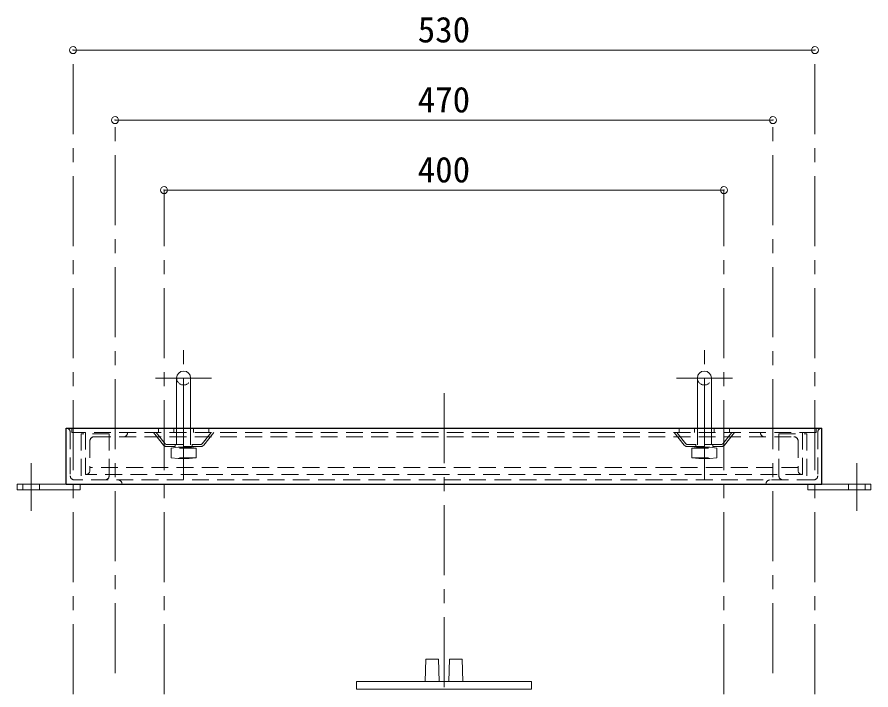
# Model space of a CAD drawing. Units: millimetres at full size, sheet at 1:10; details may follow other scales. Extents: x -1934 to 2116, y -1312 to 1498.
# Drawn here: x 361 to 971, y -484 to -3 of the extents above; entities that cross this region are included whole.
import ezdxf
from ezdxf.enums import TextEntityAlignment as Align

# ---------------------------------------------------------------- set-up
doc = ezdxf.new("R2010")
doc.units = ezdxf.units.MM
doc.header["$LTSCALE"] = 10
doc.header["$PDMODE"] = 32
doc.header["$PDSIZE"] = 5
doc.linetypes.add('CHAIN1', pattern=[8, 5, -1, 1, -1])
doc.linetypes.add('DASHED1', pattern=[1.8, 1.2, -0.6])
doc.layers.add('0-0_ﾚｲﾔ1', color=4, linetype='Continuous', lineweight=9)
doc.styles.add('ＭＳ ゴシック', font='')
doc.styles.get('ＭＳ ゴシック').set_extended_font_data('MS Gothic')

msp = doc.modelspace()

# ---------------------------------------------------------------- linework, layer by layer
at = {"layer": '0-0_ﾚｲﾔ1'}
for p, q in [((931.07, -26.96), (401.07, -26.96)), ((431.07, -76.96), (901.07, -76.96)), ((866.07, -126.96), (466.07, -126.96)), ((475.07, -261.16), (475.07, -296.96)), ((485.07, -261.16), (485.07, -296.96)), ((847.07, -261.16), (847.07, -296.96)), ((857.07, -261.16), (857.07, -296.96)), ((396.07, -336.96), (361.07, -336.96)), ((361.07, -340.96), (361.07, -336.96)), ((406.07, -340.96), (361.07, -340.96)), ((406.07, -340.96), (406.07, -336.96)), ((926.07, -340.96), (926.07, -336.96)), ((936.07, -336.96), (971.07, -336.96)), ((652.57, -477.96), (653.07, -461.96)), ((662.07, -461.96), (653.07, -461.96)), ((662.07, -461.96), (662.57, -477.96)), ((670.07, -461.96), (669.57, -477.96)), ((670.07, -461.96), (679.07, -461.96)), ((679.57, -477.96), (679.07, -461.96)), ((603.57, -477.96), (603.57, -483.46))]:
    msp.add_line(p, q, dxfattribs=at)
at = {"layer": '0-0_ﾚｲﾔ1', "linetype": 'CHAIN1'}
for p, q in [((401.07, -486.96), (401.07, -26.96)), ((931.07, -486.96), (931.07, -26.96)), ((431.07, -471.96), (431.07, -76.96)), ((901.07, -471.96), (901.07, -76.96)), ((466.07, -486.96), (466.07, -126.96)), ((866.07, -486.96), (866.07, -126.96)), ((480.07, -311.16), (480.07, -241.16)), ((852.07, -311.16), (852.07, -241.16)), ((460.07, -261.16), (500.07, -261.16)), ((666.07, -1041.96), (666.07, -261.96)), ((872.07, -261.16), (832.07, -261.16)), ((371.07, -355.96), (371.07, -321.96)), ((480.07, -333.66), (480.07, -318.16)), ((852.07, -333.66), (852.07, -318.16)), ((961.07, -355.96), (961.07, -321.96))]:
    msp.add_line(p, q, dxfattribs=at)
at = {"layer": '0-0_ﾚｲﾔ1', "color": 5, "lineweight": 25}
for p, q in [((396.07, -296.96), (936.07, -296.96)), ((396.07, -336.96), (396.07, -296.96)), ((936.07, -336.96), (936.07, -296.96)), ((396.07, -336.96), (936.07, -336.96))]:
    msp.add_line(p, q, dxfattribs=at)
at = {"layer": '0-0_ﾚｲﾔ1', "linetype": 'DASHED1'}
for p, q in [((400.07, -296.96), (400.07, -300.16)), ((462.07, -296.96), (462.07, -300.16)), ((473.07, -296.96), (473.07, -300.16)), ((475.07, -296.96), (475.07, -310.76)), ((485.07, -296.96), (485.07, -310.76)), ((487.07, -296.96), (487.07, -300.16)), ((498.07, -296.96), (498.07, -300.16)), ((834.07, -296.96), (834.07, -300.16)), ((845.07, -296.96), (845.07, -300.16)), ((847.07, -296.96), (847.07, -310.76)), ((857.07, -296.96), (857.07, -310.76)), ((859.07, -296.96), (859.07, -300.16)), ((870.07, -296.96), (870.07, -300.16)), ((932.07, -296.96), (932.07, -300.16)), ((932.07, -300.16), (400.07, -300.16)), ((410.07, -300.16), (410.07, -333.96)), ((416.07, -303.16), (916.07, -303.16)), ((426.87, -330.96), (426.87, -300.96)), ((465.67, -309.03), (458.57, -300.16)), ((466.85, -308.09), (460.5, -300.16)), ((493.3, -308.09), (499.65, -300.16)), ((494.48, -309.03), (501.57, -300.16)), ((837.67, -309.03), (830.57, -300.16)), ((838.85, -308.09), (832.5, -300.16)), ((865.3, -308.09), (871.65, -300.16)), ((866.48, -309.03), (873.57, -300.16)), ((905.27, -330.96), (905.27, -300.96)), ((922.07, -300.16), (922.07, -333.96)), ((413.07, -306.16), (413.07, -327.16)), ((468.02, -308.66), (492.13, -308.66)), ((492.13, -310.16), (468.02, -310.16)), ((471.07, -311.16), (476.07, -310.66)), ((474.07, -308.66), (474.07, -310.16)), ((476.07, -310.66), (480.07, -311.16)), ((484.07, -310.66), (476.07, -310.66)), ((480.07, -311.16), (484.07, -310.66)), ((484.07, -310.66), (489.07, -311.16)), ((486.07, -308.66), (486.07, -310.16)), ((864.13, -308.66), (840.02, -308.66)), ((840.02, -310.16), (864.13, -310.16)), ((848.07, -310.66), (843.07, -311.16)), ((846.07, -308.66), (846.07, -310.16)), ((848.07, -310.66), (856.07, -310.66)), ((852.07, -311.16), (848.07, -310.66)), ((856.07, -310.66), (852.07, -311.16)), ((861.07, -311.16), (856.07, -310.66)), ((858.07, -308.66), (858.07, -310.16)), ((919.07, -306.16), (919.07, -327.16)), ((471.07, -318.16), (471.07, -311.16)), ((489.07, -311.16), (471.07, -311.16)), ((480.07, -311.16), (480.07, -318.16)), ((489.07, -318.16), (489.07, -311.16)), ((843.07, -311.16), (861.07, -311.16)), ((843.07, -318.16), (843.07, -311.16)), ((852.07, -311.16), (852.07, -318.16)), ((861.07, -318.16), (861.07, -311.16)), ((476.07, -318.66), (471.07, -318.16)), ((489.07, -318.16), (471.07, -318.16)), ((480.07, -318.16), (476.07, -318.66)), ((484.07, -318.66), (476.07, -318.66)), ((484.07, -318.66), (480.07, -318.16)), ((489.07, -318.16), (484.07, -318.66)), ((843.07, -318.16), (848.07, -318.66)), ((843.07, -318.16), (861.07, -318.16)), ((848.07, -318.66), (852.07, -318.16)), ((848.07, -318.66), (856.07, -318.66)), ((852.07, -318.16), (856.07, -318.66)), ((856.07, -318.66), (861.07, -318.16)), ((919.07, -325.16), (413.07, -325.16)), ((922.07, -330.16), (410.07, -330.16)), ((365.07, -340.96), (365.07, -336.96)), ((377.07, -340.96), (377.07, -336.96)), ((955.07, -340.96), (955.07, -336.96)), ((967.07, -340.96), (967.07, -336.96))]:
    msp.add_line(p, q, dxfattribs=at)
at = {"layer": '0-0_ﾚｲﾔ1', "color": 7, "linetype": 'DASHED1', "lineweight": 18}
for p, q in [((399.07, -299.96), (399.07, -330.96)), ((933.07, -299.96), (933.07, -330.96)), ((930.07, -333.96), (402.07, -333.96))]:
    msp.add_line(p, q, dxfattribs=at)
at = {"layer": '0-0_ﾚｲﾔ1', "linetype": 'DASHED1'}
for points in [[(426.87, -300.96), (406.87, -300.96), (406.87, -333.96)], [(905.27, -300.96), (925.27, -300.96), (925.27, -333.96)]]:
    msp.add_lwpolyline(points, dxfattribs=at)
at = {"layer": '0-0_ﾚｲﾔ1'}
for points in [[(926.07, -340.96), (971.07, -340.96), (971.07, -336.96)], [(603.57, -483.46), (728.57, -483.46), (728.57, -477.96), (603.57, -477.96)]]:
    msp.add_lwpolyline(points, dxfattribs=at)
for centre in [(480.07, -261.16), (852.07, -261.16)]:
    msp.add_arc(centre, 5, 0, 180, dxfattribs=at)
at = {"layer": '0-0_ﾚｲﾔ1', "linetype": 'DASHED1'}
for centre, radius, start, end in [((480.07, -261.16), 5, 180, 0), ((852.07, -261.16), 5, 180, 0), ((416.07, -306.16), 3, 90, 180), ((437.07, -300.16), 3, 270, 0), ((895.07, -300.16), 3, 180, 270), ((916.07, -306.16), 3, 0, 90), ((468.02, -307.16), 3, 218.65981, 270), ((468.02, -307.16), 1.5, 218.65981, 270), ((492.13, -307.16), 1.5, 270, 321.34019), ((492.13, -307.16), 3, 270, 321.34019), ((840.02, -307.16), 3, 218.65981, 270), ((840.02, -307.16), 1.5, 218.65981, 270), ((864.13, -307.16), 1.5, 270, 321.34019), ((864.13, -307.16), 3, 270, 321.34019), ((410.07, -327.16), 3, 270, 0), ((922.07, -327.16), 3, 180, 270), ((423.87, -330.96), 3, 270, 0), ((908.27, -330.96), 3, 180, 270)]:
    msp.add_arc(centre, radius, start, end, dxfattribs=at)
at = {"layer": '0-0_ﾚｲﾔ1', "color": 7, "linetype": 'DASHED1', "lineweight": 18}
for centre, start, end in [((396.07, -299.96), 0, 90), ((936.07, -299.96), 90, 180), ((402.07, -330.96), 180, 270), ((433.07, -336.96), 0, 90), ((899.07, -336.96), 90, 180), ((930.07, -330.96), 270, 0)]:
    msp.add_arc(centre, 3, start, end, dxfattribs=at)
at = {"layer": '0-0_ﾚｲﾔ1', "color": 1}
for p in [(401.07, -26.96), (931.07, -26.96), (431.07, -76.96), (901.07, -76.96), (466.07, -126.96), (866.07, -126.96)]:
    msp.add_point(p, dxfattribs=at)

# ---------------------------------------------------------------- texts
at = {"layer": '0-0_ﾚｲﾔ1', "color": 7, "style": 'ＭＳ ゴシック'}
for s, p in [('530', (647.32, -26.96)), ('470', (647.32, -76.96)), ('400', (647.32, -126.96))]:
    msp.add_text(s, height=18.33, dxfattribs=at).set_placement(p, align=Align.BOTTOM_LEFT)

doc.saveas('drawing.dxf')
